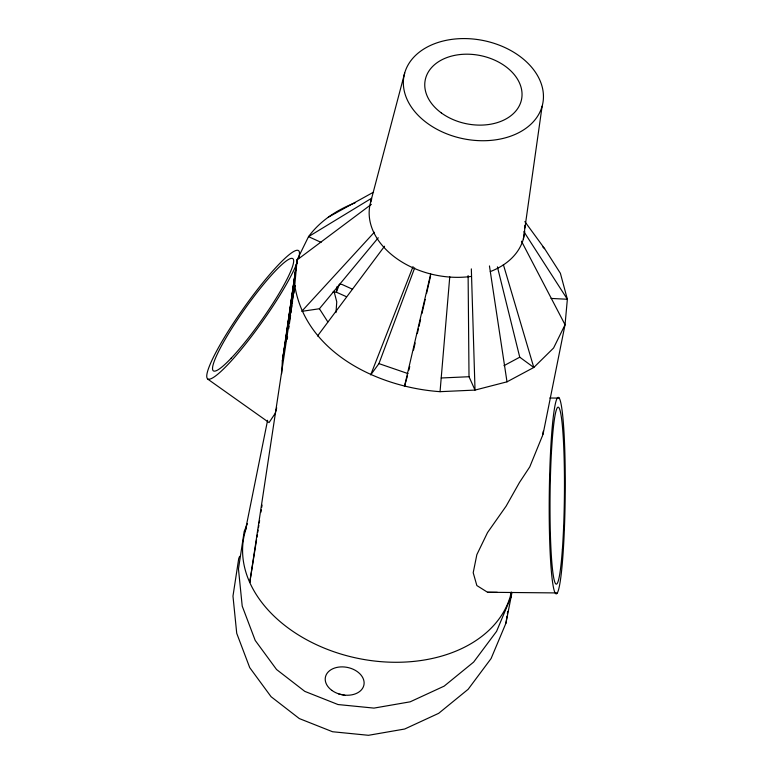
<?xml version="1.0" encoding="UTF-8"?>
<svg xmlns="http://www.w3.org/2000/svg" width="774" height="774" viewBox="0 0 774 774"><rect width="100%" height="100%" fill="white"/><g stroke="black" fill="none" stroke-linecap="round" stroke-linejoin="round"><path stroke-width="1.16" d="M335.984 312.58L336.758 301.86L334 291.179M281.649 373.668L282.346 360.984L294.759 285.393L297.081 259.919L308.526 236.65A137.946 97.718 11.4 0 1 355.131 202.827M256.581 539.613L249.76 582.512L294.759 285.393C305.527 352.789 378.167 387.339 440.048 391.673L449.771 276.724M542.487 435.665L543.271 431.253M282.346 360.984L297.081 259.919L286.109 336.864L297.081 259.919L371.365 204.336M337.135 286.457L336.361 292.185L346.104 296.558M287.251 339.206L287.58 336.816M288.75 328.447L289.089 326.057M289.418 323.658L290.589 315.289M290.918 312.899L291.256 310.509M291.585 308.12L291.924 305.73M292.253 303.331L292.591 300.941M293.598 293.772L294.759 285.393M523.34 239.06L542.11 106.27A70.744 50.117 11.4 0 0 450.855 39.513A70.744 50.117 11.4 0 0 427.229 123.172A70.744 50.117 11.4 0 0 542.11 106.27M239.65 556.342L238.721 558.557L232.974 596.115L236.728 633.316L249.721 667.623L271.074 696.706L299.315 718.572L332.549 731.74L368.482 735.3L404.686 729.021L438.674 713.328L468.144 689.295L491.093 658.548L505.944 623.186L507.018 616.143M507.376 613.801L507.734 611.45M505.944 623.186L511.962 592.468M282.626 359.368L285.925 338.044M256.958 537.224L257.336 534.844M257.713 532.464L258.1 530.074M258.477 527.694L258.855 525.314M259.232 522.924L259.609 520.544M260.935 512.204L261.312 509.824M261.689 507.434L262.076 505.054M511.082 592.294L510.472 595.757L511.159 592.362M245.155 531.593L267.601 420.282M542.961 434.678L565.049 324.732L567.361 299.257L560.395 273.309L544.615 248.648L524.849 221.606M408.914 370.088L409.727 366.557M413.519 350.071L415.145 343.008M417.321 333.594L418.405 328.882M418.947 326.522L420.572 319.459M421.927 313.576L425.178 299.441M426.532 293.559L430.596 275.892M430.683 273.948L404.463 386.497L407.492 375.767M370.64 202.13L404.686 73.037M276.695 407.85L275.234 413.326L269.062 422.585L207.703 379.086M413.016 266.614L370.698 374.897L378.941 363.616L414.68 267.891M289.911 309.629L290.782 307.462M247.457 523.621L244.207 531.361L238.46 568.919L242.214 606.119L255.207 640.427L276.55 669.51L304.801 691.375L338.025 704.543L373.968 708.104L410.162 701.824L444.16 686.132L473.63 662.099L496.579 631.352L511.43 595.99M542.284 436.168L529.764 466.886L519.48 482.454L506.138 506.119L487.543 532.551L476.852 554.648L473.204 572.721L476.852 585.55L487.543 592.265L557.29 592.932M317.514 336.003L384.533 246.238M374.335 232.239L301.734 311.351L319.41 308.749L378.263 237.773M371.433 198.347L308.526 236.65L321.094 242.359M328.331 217.175L373.542 192.165M503.98 365.657L519.751 357.201L533.799 367.476L553.594 348L565.049 324.732L521.463 241.198M440.048 391.673L475.023 390.086L506.999 381.834L533.799 367.476L503.371 264.611M441.238 377.983L469.015 376.725L475.023 390.086L471.337 268.888M497.324 592.333L487.543 592.265M549.821 398.01L559.225 398.107A98.259 7.972 -89.4 0 1 562.95 555.297A98.259 7.972 -89.4 0 1 549.482 533.18A98.259 7.972 -89.4 0 1 559.225 398.107M551.059 298.425L567.361 299.257L523.921 231.716M332.975 292.011L336.361 292.185L339.438 284.222L341.837 284.387L352.586 289.244M378.941 363.616L408.101 373.629M542.864 247.041L544.615 248.648M319.41 308.749L327.847 321.926M497.411 266.846L519.751 357.201M489.449 265.937L506.999 381.834M468.115 275.602L469.015 376.725M338.906 694.172A19.65 13.922 11.4 0 1 344.933 695.4M511.362 592.274A136.582 96.75 11.4 0 1 351.589 656.942A136.582 96.75 11.4 0 1 246.18 528.303M296.984 262.986A78.609 11.542 -54.7 0 1 219.516 372.729A78.609 11.542 -54.7 0 1 239.921 313.47A78.609 11.542 -54.7 0 1 298.6 258.284M524.714 231.339A78.609 55.68 11.4 0 1 490.261 271.597M470.911 276.463A78.609 55.68 11.4 0 1 393.521 256.194A78.609 55.68 11.4 0 1 371.694 198.937M524.753 225.669A78.609 55.68 11.4 0 1 524.83 227.933M331.833 690.369A19.65 13.922 11.4 0 0 363.751 685.677A19.65 13.922 11.4 0 0 338.402 667.14A19.65 13.922 11.4 0 0 331.833 690.369M562.379 549.317A88.43 7.169 -89.4 0 0 559.031 407.85A88.43 7.169 -89.4 0 0 550.256 529.416A88.43 7.169 -89.4 0 0 562.379 549.317M231.233 358.12A68.78 10.101 -54.7 0 0 293.617 261.883A68.78 10.101 -54.7 0 0 234.222 324.596A68.78 10.101 -54.7 0 0 231.233 358.12M441.335 112.927A49.13 34.801 11.4 0 0 521.115 101.191A49.13 34.801 11.4 0 0 457.744 54.838A49.13 34.801 11.4 0 0 441.335 112.927"/></g></svg>
